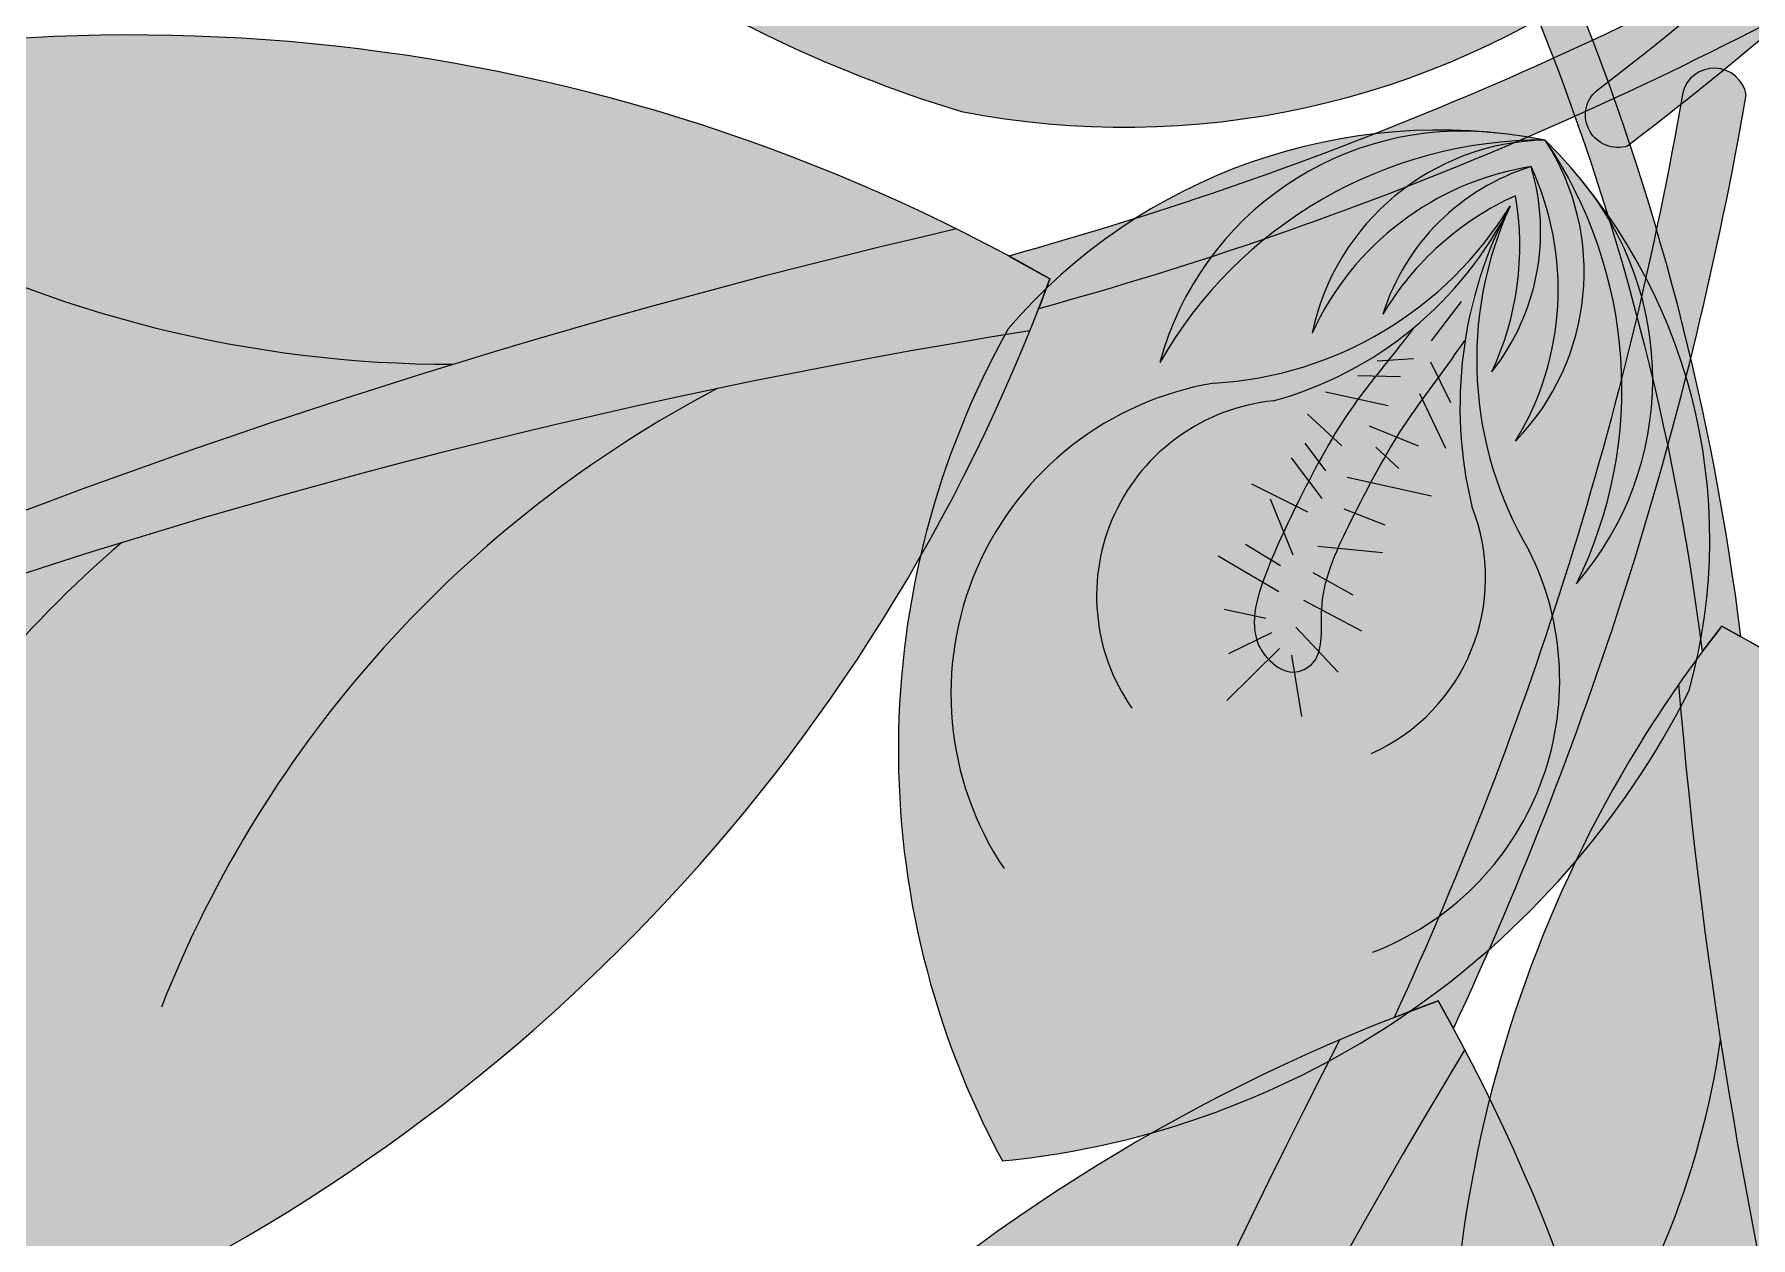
# Model space of a CAD drawing. Header units: inches. Extents: x 9636 to 21597, y -10243 to 557.
# Drawn here: x 14799.04 to 14806.45, y -8234.14 to -8228.94 of the extents above; entities that cross this region are included whole.
import ezdxf

# ---------------------------------------------------------------- set-up
doc = ezdxf.new("R2010")
doc.units = ezdxf.units.IN
doc.header["$MEASUREMENT"] = 0
doc.layers.add('MESA', color=7, linetype='Continuous')

# ---------------------------------------------------------------- blocks, each defined once
blk = doc.blocks.new('FF')
at = {"layer": 'MESA', "ltscale": 0.8}
h = blk.add_hatch(color=35, dxfattribs=at)
h.dxf.hatch_style = 1
h.set_gradient(color1=(179, 116, 77), color2=(114, 74, 49), one_color=1, tint=0.3199999928474426, name='CURVED')
h.paths.add_polyline_path([(14807.36469426888, -8227.807743299156), (14807.51522857317, -8228.031269418409, -0.03310768506175343), (14805.92097631016, -8229.426271611102, -0.8090823413515376), (14805.78540747748, -8229.187810695797, 0.032777259300629)])
h.paths.add_polyline_path([(14808.91139672771, -8226.438038148324, -0.03310768506174779), (14807.51522857317, -8228.031269418409), (14807.36469426888, -8227.807743299156, 0.03277725930060161), (14808.7500793664, -8226.233119242326), (14808.77457313365, -8226.434711683787)])
h = blk.add_hatch(color=35, dxfattribs=at)
h.dxf.hatch_style = 1
h.set_gradient(color1=(179, 116, 77), color2=(114, 74, 49), one_color=1, tint=0.3199999928474426, name='CURVED')
h.paths.add_polyline_path([(14806.36554869593, -8228.09246934488), (14806.21447608539, -8228.315631996544, 0.03310768506175343), (14807.80536147829, -8229.714472610192, 0.8090823413515376), (14807.9415046566, -8229.47633913602, -0.032777259300629)])
h.paths.add_polyline_path([(14804.82215199808, -8226.719040304331, 0.03310768506174779), (14806.21447608539, -8228.315631996544), (14806.36554869593, -8228.09246934488, -0.03277725930060161), (14804.98396278715, -8226.514510801242), (14804.95898321218, -8226.716043622198)])
h = blk.add_hatch(color=85, dxfattribs=at)
h.dxf.hatch_style = 1
h.set_gradient(color1=(103, 159, 96), color2=(179, 207, 175), one_color=1, tint=0.75, name='INVCURVED')
h.paths.add_polyline_path([(14803.04347423379, -8229.277811181064, 0.1995123331975758), (14805.80064126292, -8228.715348880061, 0.0967495278531692), (14800.88290814829, -8227.509541988507, -0.08665420676483183), (14805.792989494, -8228.46693371336, 0.1924888780828612), (14803.66713478949, -8226.766764257236, 0.1586077411667837), (14800.09638774874, -8227.212881164458, 0.1586077411660197)])
h = blk.add_hatch(color=35, dxfattribs=at)
h.dxf.hatch_style = 1
h.set_gradient(color1=(179, 116, 77), color2=(114, 74, 49), one_color=1, tint=0.3199999928474426, name='CURVED')
h.paths.add_polyline_path([(14805.22788925757, -8229.210829364398), (14805.37834581523, -8229.434407822693, 0.03310768506175343), (14807.27070334969, -8228.48222382918, 0.8090823413515376), (14807.10077845481, -8228.266891419584, -0.032777259300629)])
h.paths.add_polyline_path([(14803.37686142115, -8230.12847670688, 0.03310768506174779), (14805.37834581523, -8229.434407822693), (14805.22788925757, -8229.210829364398, -0.03277725930060161), (14803.24770198926, -8229.90190907846), (14803.42526266036, -8230.00045685959)])
h = blk.add_hatch(color=35, dxfattribs=at)
h.dxf.hatch_style = 1
h.set_gradient(color1=(179, 116, 77), color2=(114, 74, 49), one_color=1, tint=0.3199999928474426, name='CURVED')
h.paths.add_polyline_path([(14805.96938227383, -8230.196514537354), (14806.13646299098, -8230.116436973338, 0.03310768506175343), (14805.67724090861, -8228.734278534086, 0.8090823413515376), (14805.51383026872, -8228.82842117157, -0.032777259300629)])
h.paths.add_polyline_path([(14806.40922752954, -8231.547117363441, 0.03310768506174779), (14806.13646299098, -8230.116436973338), (14805.96938227383, -8230.196514537354, -0.03277725930060161), (14806.2422349829, -8231.612409479083), (14806.3269618972, -8231.501438543695)])
h = blk.add_hatch(color=85, dxfattribs=at)
h.dxf.hatch_style = 1
h.set_gradient(color1=(103, 159, 96), color2=(179, 207, 175), one_color=1, tint=0.75, name='INVCURVED')
h.paths.add_polyline_path([(14799.03943126902, -8234.598250136713, 0.1995123331975758), (14803.33872472064, -8230.224931933095, 0.0967495278531692), (14792.98116048187, -8234.032084184859, -0.08665420676483183), (14803.02247230334, -8229.785195736951, 0.1924888780828612), (14797.10985267982, -8229.29987368132, 0.1586077411667837), (14791.19824007101, -8234.453330527063, 0.1586077411660197)])
h = blk.add_hatch(color=35, dxfattribs=at)
h.dxf.hatch_style = 1
h.set_gradient(color1=(179, 116, 77), color2=(114, 74, 49), one_color=1, tint=0.3199999928474426, name='CURVED')
h.paths.add_polyline_path([(14805.66630240486, -8231.23513309824), (14805.93412431484, -8231.265065142732, 0.03310768506175343), (14806.43243658605, -8229.20609543045, 0.8090823413515376), (14806.15830631191, -8229.196343029542, -0.032777259300629)])
h.paths.add_polyline_path([(14805.168396276, -8233.240244113424, 0.03310768506174779), (14805.93412431484, -8231.265065142732), (14805.66630240486, -8231.23513309824, -0.03277725930060161), (14804.91207428567, -8233.192139161849), (14805.10209731028, -8233.120510206774)])
h = blk.add_hatch(color=7, dxfattribs=at)
h.dxf.hatch_style = 1
h.set_gradient(color1=(237, 238, 238), one_color=1, tint=1)
h.paths.add_polyline_path([(14803.22052667878, -8233.812596407437, 0.2569091805170801), (14806.18621607228, -8231.779539380334, 0.2403030205165218), (14805.74149964502, -8229.599953784382, -0.3583807301859824), (14805.69939124599, -8231.318356836086, 0.2702333190890776), (14805.56427699709, -8229.400883990811, -0.3489770048102109), (14805.43661030236, -8230.701570687843, 0.2509502793129825), (14805.50332127732, -8229.51562279333, -0.2453890551403372), (14805.3336309825, -8230.402615553316, 0.1532458537889449), (14805.43637603286, -8229.641635860498, 0.1518402250092038), (14804.86693915687, -8230.146716420077, 0.00137366511991412), (14804.86331056425, -8230.152754835795, -0.245389055139057), (14805.50332127738, -8229.51562279336, 0.2509502793127925), (14804.55793809189, -8230.234770480052, -0.3489770048638718), (14805.56427699704, -8229.400883990673, 0.2702333191166405), (14803.89974389079, -8230.36228271726, -0.358380731124288), (14805.30011392466, -8229.365464807326, 0.240303021013481), (14803.24507446108, -8230.21703916821, 0.2569091805174252)])
edge = h.paths.add_edge_path(flags=16)
edge.add_arc((14807.03560512083, -8230.551732373506), 1.839283122478438, 151.936270137191, 153.435630822956, ccw=False)
edge.add_arc((14803.9594228547, -8228.963040930565), 1.623254014835311, -28.163507189189488, -26.464591850836314, ccw=False)
edge.add_arc((14807.03560512083, -8230.551732373517), 1.839283122478438, 153.4356308226008, 170.9947034466786)
edge.add_spline(control_points=[(14805.21703728848, -8230.266673933938), (14805.21308934869, -8230.272534607691), (14805.17603187831, -8230.327118511672), (14805.13714938747, -8230.380436242147), (14805.1023741857, -8230.427880359184)], knot_values=[0.2471511740125481, 0.2471511740125481, 0.2471511740125481, 0.2471511740125481, 0.247785628570655, 0.2530743171580143, 0.2530743171580143, 0.2530743171580143, 0.2530743171580143], degree=3, periodic=0)
edge.add_spline(control_points=[(14805.1023741857, -8230.427880359184), (14805.07926138783, -8230.459413354865), (14805.05612315031, -8230.490874563091), (14805.03336974207, -8230.522512640826)], knot_values=[0.2436361292652643, 0.2436361292652643, 0.2436361292652643, 0.2436361292652643, 0.2471511740125481, 0.2471511740125481, 0.2471511740125481, 0.2471511740125481], degree=3, periodic=0)
edge.add_spline(control_points=[(14805.03336974207, -8230.522512640826), (14805.00736385273, -8230.558673216865), (14804.96987477311, -8230.612168060208), (14804.93479559406, -8230.666964387983), (14804.92379443003, -8230.684612351793)], knot_values=[0.2377304945037521, 0.2377304945037521, 0.2377304945037521, 0.2377304945037521, 0.2417479965750198, 0.2436361292652643, 0.2436361292652643, 0.2436361292652643, 0.2436361292652643], degree=3, periodic=0)
edge.add_spline(control_points=[(14804.92379443003, -8230.684612351793), (14804.90682672301, -8230.711831787725), (14804.89036868924, -8230.739357236254), (14804.87430260074, -8230.767172560116)], knot_values=[0.2348183224622999, 0.2348183224622999, 0.2348183224622999, 0.2348183224622999, 0.2377304945037521, 0.2377304945037521, 0.2377304945037521, 0.2377304945037521], degree=3, periodic=0)
edge.add_spline(control_points=[(14804.87430260074, -8230.767172560116), (14804.85285622886, -8230.804302803688), (14804.83210827073, -8230.841949580908), (14804.81177869238, -8230.880074506837)], knot_values=[0.2309309092598198, 0.2309309092598198, 0.2309309092598198, 0.2309309092598198, 0.2348183224622999, 0.2348183224622999, 0.2348183224622999, 0.2348183224622999], degree=3, periodic=0)
edge.add_spline(control_points=[(14804.81177869238, -8230.880074506837), (14804.78845465091, -8230.923815077256), (14804.76568131765, -8230.968185029007), (14804.74303579324, -8231.013126394238)], knot_values=[0.2264708961110354, 0.2264708961110354, 0.2264708961110354, 0.2264708961110354, 0.2309309092598199, 0.2309309092598199, 0.2309309092598199, 0.2309309092598199], degree=3, periodic=0)
edge.add_spline(control_points=[(14804.74303579324, -8231.013126394238), (14804.73768796934, -8231.023739462988), (14804.71261429321, -8231.073715656998), (14804.68757496102, -8231.124377416849), (14804.66975186111, -8231.164705430163)], knot_values=[0.2215260703448321, 0.2215260703448321, 0.2215260703448321, 0.2215260703448321, 0.222579318859487, 0.2264708961110354, 0.2264708961110354, 0.2264708961110354, 0.2264708961110354], degree=3, periodic=0)
edge.add_spline(control_points=[(14804.66975186111, -8231.164705430163), (14804.64979064643, -8231.20987131805), (14804.63219112498, -8231.255610698327), (14804.61956842404, -8231.301969362405)], knot_values=[0.2171676473178, 0.2171676473178, 0.2171676473178, 0.2171676473178, 0.2215260703448321, 0.2215260703448321, 0.2215260703448321, 0.2215260703448321], degree=3, periodic=0)
edge.add_spline(control_points=[(14804.61956842404, -8231.301969362405), (14804.6100135155, -8231.337061122707), (14804.60187944503, -8231.380073991517), (14804.59961457429, -8231.423638604827), (14804.59933894688, -8231.431324214973)], knot_values=[0.2131642620453263, 0.2131642620453263, 0.2131642620453263, 0.2131642620453263, 0.2164634238997696, 0.2171676473178, 0.2171676473178, 0.2171676473178, 0.2171676473178], degree=3, periodic=0)
edge.add_spline(control_points=[(14804.59933894688, -8231.431324214973), (14804.59793215223, -8231.470551355653), (14804.60061737826, -8231.530212522815), (14804.59291610559, -8231.592736322997), (14804.58713737179, -8231.612055395984)], knot_values=[0.2077773224475375, 0.2077773224475375, 0.2077773224475375, 0.2077773224475375, 0.2113716592103856, 0.2131642620453263, 0.2131642620453263, 0.2131642620453263, 0.2131642620453263], degree=3, periodic=0)
edge.add_spline(control_points=[(14804.58713737179, -8231.612055395984), (14804.58214265665, -8231.628753390638), (14804.56145967512, -8231.672335758876), (14804.51156569706, -8231.698128395597), (14804.48044094351, -8231.699656054829)], knot_values=[0.203445163018474, 0.203445163018474, 0.203445163018474, 0.203445163018474, 0.2049945578871382, 0.2077773224475375, 0.2077773224475375, 0.2077773224475375, 0.2077773224475375], degree=3, periodic=0)
edge.add_spline(control_points=[(14804.48044094351, -8231.699656054829), (14804.47855190144, -8231.699748772431), (14804.44011514751, -8231.700509409842), (14804.40109515359, -8231.675479572898), (14804.37188590247, -8231.646689679152), (14804.36943690493, -8231.644177061078)], knot_values=[0.1996944706411438, 0.1996944706411438, 0.1996944706411438, 0.1996944706411438, 0.1998633638435843, 0.2031371852270858, 0.203445163018474, 0.203445163018474, 0.203445163018474, 0.203445163018474], degree=3, periodic=0)
edge.add_spline(control_points=[(14804.36943690493, -8231.644177061078), (14804.35236532341, -8231.626661990676), (14804.33316089619, -8231.600221961602), (14804.32154486809, -8231.56975888188), (14804.3189236171, -8231.561351545306)], knot_values=[0.1967564236367511, 0.1967564236367511, 0.1967564236367511, 0.1967564236367511, 0.1989032889930779, 0.1996944706411438, 0.1996944706411438, 0.1996944706411438, 0.1996944706411438], degree=3, periodic=0)
edge.add_spline(control_points=[(14804.3189236171, -8231.561351545306), (14804.31154951465, -8231.537700028792), (14804.30684503965, -8231.502357532392), (14804.30809495721, -8231.467678949448), (14804.30887065203, -8231.457843036604)], knot_values=[0.1936429904609736, 0.1936429904609736, 0.1936429904609736, 0.1936429904609736, 0.1958687424163022, 0.1967564236367511, 0.1967564236367511, 0.1967564236367511, 0.1967564236367511], degree=3, periodic=0)
edge.add_spline(control_points=[(14804.30887065203, -8231.457843036604), (14804.31280954666, -8231.407897332156), (14804.32756077527, -8231.359277299123), (14804.34465249277, -8231.311648176263)], knot_values=[0.1891354409754396, 0.1891354409754396, 0.1891354409754396, 0.1891354409754396, 0.1936429904609736, 0.1936429904609736, 0.1936429904609736, 0.1936429904609736], degree=3, periodic=0)
edge.add_spline(control_points=[(14804.34465249277, -8231.311648176263), (14804.34620664029, -8231.307317266675), (14804.35788893203, -8231.275223679408), (14804.37028683294, -8231.243567835993), (14804.38145440708, -8231.216440260498)], knot_values=[0.1860923947748148, 0.1860923947748148, 0.1860923947748148, 0.1860923947748148, 0.186502265629451, 0.1891354409754396, 0.1891354409754396, 0.1891354409754396, 0.1891354409754396], degree=3, periodic=0)
edge.add_spline(control_points=[(14804.38145440708, -8231.216440260498), (14804.39846002589, -8231.175131270544), (14804.41648490228, -8231.134435635488), (14804.43518913718, -8231.094130005977)], knot_values=[0.1820826809719926, 0.1820826809719926, 0.1820826809719926, 0.1820826809719926, 0.1860923947748149, 0.1860923947748149, 0.1860923947748149, 0.1860923947748149], degree=3, periodic=0)
edge.add_spline(control_points=[(14804.43518913718, -8231.094130005977), (14804.4524096117, -8231.057021721686), (14804.47020593621, -8231.020244020852), (14804.48831285454, -8230.983622602336)], knot_values=[0.1783910477803653, 0.1783910477803653, 0.1783910477803653, 0.1783910477803653, 0.1820826809719925, 0.1820826809719925, 0.1820826809719925, 0.1820826809719925], degree=3, periodic=0)
edge.add_spline(control_points=[(14804.48831285454, -8230.983622602336), (14804.49379176386, -8230.972541454923), (14804.51208943043, -8230.935772875657), (14804.53061988355, -8230.899108941436), (14804.54378174385, -8230.873577841394)], knot_values=[0.1746797876871894, 0.1746797876871894, 0.1746797876871894, 0.1746797876871894, 0.175796826109966, 0.1783910477803653, 0.1783910477803653, 0.1783910477803653, 0.1783910477803653], degree=3, periodic=0)
edge.add_spline(control_points=[(14804.54378174385, -8230.873577841394), (14804.55806593117, -8230.845869674997), (14804.57259606902, -8230.818276336551), (14804.58749368727, -8230.790857086617)], knot_values=[0.171864353741853, 0.171864353741853, 0.171864353741853, 0.171864353741853, 0.1746797876871893, 0.1746797876871893, 0.1746797876871893, 0.1746797876871893], degree=3, periodic=0)
edge.add_spline(control_points=[(14804.58749368727, -8230.790857086617), (14804.6065668277, -8230.755752736637), (14804.62624231256, -8230.720933738603), (14804.6467751764, -8230.68652445282)], knot_values=[0.1682598066156458, 0.1682598066156458, 0.1682598066156458, 0.1682598066156458, 0.171864353741853, 0.171864353741853, 0.171864353741853, 0.171864353741853], degree=3, periodic=0)
edge.add_spline(control_points=[(14804.6467751764, -8230.68652445282), (14804.67551818644, -8230.638356479054), (14804.71119977774, -8230.582804576141), (14804.75015481009, -8230.528826327396), (14804.75595528746, -8230.520903987068)], knot_values=[0.1623418216133556, 0.1623418216133556, 0.1623418216133556, 0.1623418216133556, 0.1673876610569998, 0.1682598066156458, 0.1682598066156458, 0.1682598066156458, 0.1682598066156458], degree=3, periodic=0)
edge.add_spline(control_points=[(14804.75595528746, -8230.520903987068), (14804.78048503584, -8230.487401052294), (14804.80608055842, -8230.454480137761), (14804.83187214103, -8230.42201775602)], knot_values=[0.1586535887747186, 0.1586535887747186, 0.1586535887747186, 0.1586535887747186, 0.1623418216133555, 0.1623418216133555, 0.1623418216133555, 0.1623418216133555], degree=3, periodic=0)
edge.add_spline(control_points=[(14804.83187214103, -8230.42201775602), (14804.85019701192, -8230.398953294898), (14804.86862085539, -8230.376120304605), (14804.88683173555, -8230.35347449453)], knot_values=[0.1560331062850654, 0.1560331062850654, 0.1560331062850654, 0.1560331062850654, 0.1586535887747186, 0.1586535887747186, 0.1586535887747186, 0.1586535887747186], degree=3, periodic=0)
edge.add_spline(control_points=[(14804.88683173555, -8230.35347449453), (14804.91510668726, -8230.318313690621), (14804.95299578944, -8230.270941917623), (14804.9877538081, -8230.224101862712), (14804.99686351612, -8230.211508179373)], knot_values=[0.1504801710943955, 0.1504801710943955, 0.1504801710943955, 0.1504801710943955, 0.1545488385723417, 0.1560331062850654, 0.1560331062850654, 0.1560331062850654, 0.1560331062850654], degree=3, periodic=0)
edge.add_arc((14803.9594228547, -8228.963040930554), 1.623254014835311, -50.27438561601554, -28.16350718959047)
at = {"layer": 'MESA', "lineweight": 5, "ltscale": 0.8}
h = blk.add_hatch(color=83, dxfattribs=at)
h.dxf.hatch_style = 1
h.set_gradient(color1=(117, 211, 105), one_color=1, tint=1)
h.paths.add_polyline_path([(14805.69939124599, -8231.318356836086, 0.3583807301414101), (14805.74149964515, -8229.599953784551, 0.02724021252780064), (14805.56427699696, -8229.400883990622, -0.27023331912118)])
h.paths.add_polyline_path([(14805.50332127733, -8229.51562279337, -0.2509502793036039), (14805.43661030236, -8230.701570687843, 0.3489770048638718), (14805.56427699698, -8229.400883990642, 0.3489770048564635), (14804.55793809188, -8230.234770480056, -0.2509502793046178)])
h.paths.add_polyline_path([(14805.3336309825, -8230.402615553316, 0.2453890551401661), (14805.50332127732, -8229.51562279333, 0.2453890551330679), (14804.86331056425, -8230.152754835795, -0.1532458537798691), (14805.43637603287, -8229.64163586054, -0.1532458537804744)], flags=17)
h.paths.add_polyline_path([(14805.56427699704, -8229.400883990676, 0.02724021243329556), (14805.30011392084, -8229.365464807055, 0.3583807303279284), (14803.89974389079, -8230.362282717264, -0.2702333191168038)])
at = {"layer": 'MESA', "ltscale": 0.8}
h = blk.add_hatch(color=85, dxfattribs=at)
h.dxf.hatch_style = 1
h.set_gradient(color1=(103, 159, 96), color2=(52, 80, 48), one_color=1, tint=0.25)
h.paths.add_polyline_path([(14792.9811604819, -8234.032084184839, -0.09674952785286056), (14803.33872472065, -8230.224931933097, 0.007527451123012324), (14803.42526266036, -8230.000456859587, 0.01429188129494994), (14803.02247230334, -8229.785195736951, 0.08665420676455064)])
at = {"layer": 'MESA', "lineweight": 5, "ltscale": 0.8}
h = blk.add_hatch(color=95, dxfattribs=at)
h.dxf.hatch_style = 1
h.set_gradient(color1=(68, 182, 53), color2=(121, 213, 109), one_color=1, tint=0.6299999952316284, name='CYLINDER')
edge = h.paths.add_edge_path()
edge.add_spline(control_points=[(14804.30887065203, -8231.457843036604), (14804.30809495721, -8231.467678949448), (14804.30684503965, -8231.502357532392), (14804.31154951465, -8231.537700028792), (14804.3189236171, -8231.561351545306)], knot_values=[0.1936429904609736, 0.1936429904609736, 0.1936429904609736, 0.1936429904609736, 0.1945306716814224, 0.1967564236367511, 0.1967564236367511, 0.1967564236367511, 0.1967564236367511], degree=3, periodic=0)
edge.add_spline(control_points=[(14804.3189236171, -8231.561351545306), (14804.32154486809, -8231.56975888188), (14804.33316089619, -8231.600221961602), (14804.35236532341, -8231.626661990676), (14804.36943690493, -8231.644177061078)], knot_values=[0.1967564236367511, 0.1967564236367511, 0.1967564236367511, 0.1967564236367511, 0.197547605284817, 0.1996944706411439, 0.1996944706411439, 0.1996944706411439, 0.1996944706411439], degree=3, periodic=0)
edge.add_spline(control_points=[(14804.36943690493, -8231.644177061078), (14804.37188590247, -8231.646689679152), (14804.40109515359, -8231.675479572898), (14804.44011514751, -8231.700509409842), (14804.47855190144, -8231.699748772431), (14804.48044094351, -8231.699656054829)], knot_values=[0.1996944706411439, 0.1996944706411439, 0.1996944706411439, 0.1996944706411439, 0.2000024484325321, 0.2032762698160336, 0.2034451630184741, 0.2034451630184741, 0.2034451630184741, 0.2034451630184741], degree=3, periodic=0)
edge.add_spline(control_points=[(14804.48044094351, -8231.699656054829), (14804.51156569706, -8231.698128395597), (14804.56145967512, -8231.672335758876), (14804.58214265665, -8231.628753390638), (14804.58713737179, -8231.612055395984)], knot_values=[0.2034451630184741, 0.2034451630184741, 0.2034451630184741, 0.2034451630184741, 0.2062279275788734, 0.2077773224475375, 0.2077773224475375, 0.2077773224475375, 0.2077773224475375], degree=3, periodic=0)
edge.add_spline(control_points=[(14804.58713737179, -8231.612055395984), (14804.59291610559, -8231.592736322997), (14804.60061737826, -8231.530212522815), (14804.59793215223, -8231.470551355653), (14804.59933894688, -8231.431324214973)], knot_values=[0.2077773224475375, 0.2077773224475375, 0.2077773224475375, 0.2077773224475375, 0.2095699252824783, 0.2131642620453263, 0.2131642620453263, 0.2131642620453263, 0.2131642620453263], degree=3, periodic=0)
edge.add_spline(control_points=[(14804.59933894688, -8231.431324214973), (14804.59961457429, -8231.423638604827), (14804.60187944503, -8231.380073991517), (14804.6100135155, -8231.337061122707), (14804.61956842404, -8231.301969362405)], knot_values=[0.2131642620453263, 0.2131642620453263, 0.2131642620453263, 0.2131642620453263, 0.2138684854633567, 0.2171676473178, 0.2171676473178, 0.2171676473178, 0.2171676473178], degree=3, periodic=0)
edge.add_spline(control_points=[(14804.61956842404, -8231.301969362405), (14804.63219112498, -8231.255610698327), (14804.64979064643, -8231.20987131805), (14804.66975186111, -8231.164705430163)], knot_values=[0.2171676473178, 0.2171676473178, 0.2171676473178, 0.2171676473178, 0.2215260703448321, 0.2215260703448321, 0.2215260703448321, 0.2215260703448321], degree=3, periodic=0)
edge.add_spline(control_points=[(14804.66975186111, -8231.164705430163), (14804.68757496102, -8231.124377416849), (14804.71261429321, -8231.073715656998), (14804.73768796934, -8231.023739462988), (14804.74303579324, -8231.013126394238)], knot_values=[0.2215260703448321, 0.2215260703448321, 0.2215260703448321, 0.2215260703448321, 0.2254176475963806, 0.2264708961110354, 0.2264708961110354, 0.2264708961110354, 0.2264708961110354], degree=3, periodic=0)
edge.add_spline(control_points=[(14804.74303579324, -8231.013126394238), (14804.76568131765, -8230.968185029007), (14804.78845465091, -8230.923815077256), (14804.81177869238, -8230.880074506837)], knot_values=[0.2264708961110354, 0.2264708961110354, 0.2264708961110354, 0.2264708961110354, 0.2309309092598199, 0.2309309092598199, 0.2309309092598199, 0.2309309092598199], degree=3, periodic=0)
edge.add_spline(control_points=[(14804.81177869238, -8230.880074506837), (14804.83210827073, -8230.841949580908), (14804.85285622886, -8230.804302803688), (14804.87430260074, -8230.767172560116)], knot_values=[0.2309309092598199, 0.2309309092598199, 0.2309309092598199, 0.2309309092598199, 0.2348183224622999, 0.2348183224622999, 0.2348183224622999, 0.2348183224622999], degree=3, periodic=0)
edge.add_spline(control_points=[(14804.87430260074, -8230.767172560116), (14804.89036868924, -8230.739357236254), (14804.90682672301, -8230.711831787725), (14804.92379443003, -8230.684612351793)], knot_values=[0.2348183224622999, 0.2348183224622999, 0.2348183224622999, 0.2348183224622999, 0.2377304945037521, 0.2377304945037521, 0.2377304945037521, 0.2377304945037521], degree=3, periodic=0)
edge.add_spline(control_points=[(14804.92379443003, -8230.684612351793), (14804.93479559406, -8230.666964387983), (14804.96987477311, -8230.612168060208), (14805.00736385273, -8230.558673216865), (14805.03336974207, -8230.522512640826)], knot_values=[0.2377304945037521, 0.2377304945037521, 0.2377304945037521, 0.2377304945037521, 0.2396186271939966, 0.2436361292652643, 0.2436361292652643, 0.2436361292652643, 0.2436361292652643], degree=3, periodic=0)
edge.add_spline(control_points=[(14805.03336974207, -8230.522512640826), (14805.05612315031, -8230.490874563091), (14805.07926138783, -8230.459413354865), (14805.1023741857, -8230.427880359184)], knot_values=[0.2436361292652643, 0.2436361292652643, 0.2436361292652643, 0.2436361292652643, 0.2471511740125481, 0.2471511740125481, 0.2471511740125481, 0.2471511740125481], degree=3, periodic=0)
edge.add_spline(control_points=[(14805.1023741857, -8230.427880359184), (14805.13714938747, -8230.380436242147), (14805.17603187831, -8230.327118511672), (14805.21308934869, -8230.272534607691), (14805.21703728848, -8230.266673933938)], knot_values=[0.2471511740125481, 0.2471511740125481, 0.2471511740125481, 0.2471511740125481, 0.2524398625999075, 0.2530743171580144, 0.2530743171580144, 0.2530743171580144, 0.2530743171580144], degree=3, periodic=0)
edge.add_arc((14806.82545513529, -8230.485638832433), 1.623254014835311, 153.535408142345, 172.2475924804058, ccw=False)
edge.add_arc((14803.9594228547, -8228.963040930554), 1.623254014835311, -50.27438561631351, -29.494926080906623, ccw=False)
edge.add_spline(control_points=[(14804.99686351612, -8230.211508179373), (14804.9877538081, -8230.224101862712), (14804.95299578944, -8230.270941917623), (14804.91510668726, -8230.318313690621), (14804.88683173555, -8230.35347449453)], knot_values=[0.1504801710943955, 0.1504801710943955, 0.1504801710943955, 0.1504801710943955, 0.1519644388071193, 0.1560331062850654, 0.1560331062850654, 0.1560331062850654, 0.1560331062850654], degree=3, periodic=0)
edge.add_spline(control_points=[(14804.88683173555, -8230.35347449453), (14804.86862085539, -8230.376120304605), (14804.85019701192, -8230.398953294898), (14804.83187214103, -8230.42201775602)], knot_values=[0.1560331062850654, 0.1560331062850654, 0.1560331062850654, 0.1560331062850654, 0.1586535887747186, 0.1586535887747186, 0.1586535887747186, 0.1586535887747186], degree=3, periodic=0)
edge.add_spline(control_points=[(14804.83187214103, -8230.42201775602), (14804.80608055842, -8230.454480137761), (14804.78048503584, -8230.487401052294), (14804.75595528746, -8230.520903987068)], knot_values=[0.1586535887747186, 0.1586535887747186, 0.1586535887747186, 0.1586535887747186, 0.1623418216133556, 0.1623418216133556, 0.1623418216133556, 0.1623418216133556], degree=3, periodic=0)
edge.add_spline(control_points=[(14804.75595528746, -8230.520903987068), (14804.75015481009, -8230.528826327396), (14804.71119977774, -8230.582804576141), (14804.67551818644, -8230.638356479054), (14804.6467751764, -8230.68652445282)], knot_values=[0.1623418216133556, 0.1623418216133556, 0.1623418216133556, 0.1623418216133556, 0.1632139671720015, 0.1682598066156458, 0.1682598066156458, 0.1682598066156458, 0.1682598066156458], degree=3, periodic=0)
edge.add_spline(control_points=[(14804.6467751764, -8230.68652445282), (14804.62624231256, -8230.720933738603), (14804.6065668277, -8230.755752736637), (14804.58749368727, -8230.790857086617)], knot_values=[0.1682598066156458, 0.1682598066156458, 0.1682598066156458, 0.1682598066156458, 0.171864353741853, 0.171864353741853, 0.171864353741853, 0.171864353741853], degree=3, periodic=0)
edge.add_spline(control_points=[(14804.58749368727, -8230.790857086617), (14804.57259606902, -8230.818276336551), (14804.55806593117, -8230.845869674997), (14804.54378174385, -8230.873577841394)], knot_values=[0.171864353741853, 0.171864353741853, 0.171864353741853, 0.171864353741853, 0.1746797876871894, 0.1746797876871894, 0.1746797876871894, 0.1746797876871894], degree=3, periodic=0)
edge.add_spline(control_points=[(14804.54378174385, -8230.873577841394), (14804.53061988355, -8230.899108941436), (14804.51208943043, -8230.935772875657), (14804.49379176386, -8230.972541454923), (14804.48831285454, -8230.983622602336)], knot_values=[0.1746797876871894, 0.1746797876871894, 0.1746797876871894, 0.1746797876871894, 0.1772740093575887, 0.1783910477803653, 0.1783910477803653, 0.1783910477803653, 0.1783910477803653], degree=3, periodic=0)
edge.add_spline(control_points=[(14804.48831285454, -8230.983622602336), (14804.47020593621, -8231.020244020852), (14804.4524096117, -8231.057021721686), (14804.43518913718, -8231.094130005977)], knot_values=[0.1783910477803653, 0.1783910477803653, 0.1783910477803653, 0.1783910477803653, 0.1820826809719925, 0.1820826809719925, 0.1820826809719925, 0.1820826809719925], degree=3, periodic=0)
edge.add_spline(control_points=[(14804.43518913718, -8231.094130005977), (14804.41648490228, -8231.134435635488), (14804.39846002589, -8231.175131270544), (14804.38145440708, -8231.216440260498)], knot_values=[0.1820826809719925, 0.1820826809719925, 0.1820826809719925, 0.1820826809719925, 0.1860923947748148, 0.1860923947748148, 0.1860923947748148, 0.1860923947748148], degree=3, periodic=0)
edge.add_spline(control_points=[(14804.38145440708, -8231.216440260498), (14804.37028683294, -8231.243567835993), (14804.35788893203, -8231.275223679408), (14804.34620664029, -8231.307317266675), (14804.34465249277, -8231.311648176263)], knot_values=[0.1860923947748148, 0.1860923947748148, 0.1860923947748148, 0.1860923947748148, 0.1887255701208035, 0.1891354409754396, 0.1891354409754396, 0.1891354409754396, 0.1891354409754396], degree=3, periodic=0)
edge.add_spline(control_points=[(14804.34465249277, -8231.311648176263), (14804.32756077527, -8231.359277299123), (14804.31280954666, -8231.407897332156), (14804.30887065203, -8231.457843036604)], knot_values=[0.1891354409754396, 0.1891354409754396, 0.1891354409754396, 0.1891354409754396, 0.1936429904609736, 0.1936429904609736, 0.1936429904609736, 0.1936429904609736], degree=3, periodic=0)
at = {"layer": 'MESA', "ltscale": 0.8}
h = blk.add_hatch(color=85, dxfattribs=at)
h.dxf.hatch_style = 1
h.set_gradient(color1=(103, 159, 96), color2=(52, 80, 48), one_color=1, tint=0.25)
h.paths.add_polyline_path([(14808.02910362248, -8239.007812744961, -0.09674952785286056), (14806.47104342435, -8231.582669153719, 0.007527451123012324), (14806.3269618972, -8231.501438543692, 0.01429188129494994), (14806.14040195596, -8231.75399830241, 0.08665420676455064)])
h = blk.add_hatch(color=85, dxfattribs=at)
h.dxf.hatch_style = 1
h.set_gradient(color1=(103, 159, 96), color2=(179, 207, 175), one_color=1, tint=0.75, name='INVCURVED')
h.paths.add_polyline_path([(14809.01776412689, -8234.942989287623, 0.1995123331975758), (14806.47104342435, -8231.582669153719, 0.0967495278531692), (14808.02910362249, -8239.007812744983, -0.08665420676483183), (14806.14040195596, -8231.75399830241, 0.1924888780828612), (14805.22124625886, -8235.727794076454, 0.1586077411667837), (14808.13804987149, -8240.262633623772, 0.1586077411660197)])
h = blk.add_hatch(color=85, dxfattribs=at)
h.dxf.hatch_style = 1
h.set_gradient(color1=(103, 159, 96), color2=(52, 80, 48), one_color=1, tint=0.25)
h.paths.add_polyline_path([(14801.418901775, -8243.692518523681, -0.09674952785286056), (14805.21726852186, -8233.33172920606, 0.007527451123012324), (14805.10209731028, -8233.120510206769, 0.01429188129494994), (14804.67735849703, -8233.288362413025, 0.08665420676455064)])
h = blk.add_hatch(color=85, dxfattribs=at)
h.dxf.hatch_style = 1
h.set_gradient(color1=(103, 159, 96), color2=(179, 207, 175), one_color=1, tint=0.75, name='INVCURVED')
h.paths.add_polyline_path([(14805.770273484, -8239.439431049237, 0.1995123331975758), (14805.21726852186, -8233.33172920606, 0.0967495278531692), (14801.418901775, -8243.692518523716, -0.08665420676483183), (14804.67735849703, -8233.288362413025, 0.1924888780828612), (14800.4818654029, -8237.4826974029, 0.1586077411667837), (14800.5865581265, -8245.32452885551, 0.1586077411660197)])
at = {"layer": 'MESA', "lineweight": 9, "ltscale": 0.8}
for p, q in [((14805.07372687453, -8230.26827011244), (14805.20333483645, -8230.098961664982)), ((14804.99626660211, -8230.3462063396), (14804.83929212844, -8230.356631854156)), ((14805.06859698787, -8230.359369769765), (14805.15537101849, -8230.535374304387)), ((14804.94016738608, -8230.424655759367), (14804.75507072639, -8230.420146922374)), ((14804.88679966151, -8230.549038357009), (14804.61494965557, -8230.490584726162)), ((14805.02100034799, -8230.496471088358), (14805.13333043243, -8230.732962041036)), ((14804.68595071421, -8230.722863986342), (14804.53755266221, -8230.585208799284)), ((14804.80422993881, -8230.636386408727), (14805.01644924068, -8230.721984363976)), ((14804.60167699247, -8230.949576472469), (14804.46850052209, -8230.77475678208)), ((14804.61659076322, -8230.830125075834), (14804.52839252385, -8230.711097049834)), ((14804.83283724141, -8230.7284909457), (14804.93167912554, -8230.820697156207)), ((14804.5394501063, -8231.009264075814), (14804.29744304854, -8230.887915795627)), ((14804.7093780519, -8230.857479177233), (14805.07357306322, -8230.937841040995)), ((14804.47585012096, -8231.194936672653), (14804.37829218235, -8230.95307113797)), ((14804.69510819703, -8230.994529469186), (14804.87147936499, -8231.062965227495)), ((14804.41474310741, -8231.352510441015), (14804.15240049071, -8231.199566804906)), ((14804.42163539499, -8231.240826271967), (14804.26975751016, -8231.148650941466)), ((14804.5822092126, -8231.156421988215), (14804.86200672286, -8231.182896928929)), ((14804.5615089877, -8231.26918953897), (14804.73366971965, -8231.366389903837)), ((14804.35818407156, -8231.468345411993), (14804.17859864961, -8231.430098753497)), ((14804.5206380596, -8231.389513867782), (14804.77057323696, -8231.522293522507)), ((14804.48764711055, -8231.505364516353), (14804.66957527927, -8231.700459754979)), ((14804.38264928414, -8231.530249443784), (14804.19671480966, -8231.620997068256)), ((14804.41638006691, -8231.5977071455), (14804.18882818299, -8231.82296501884)), ((14804.46864262862, -8231.627624044097), (14804.51191673047, -8231.891824534017))]:
    blk.add_line(p, q, dxfattribs=at)
at = {"layer": 'MESA', "ltscale": 0.8}
for points in [[(14808.7500793664, -8226.233119242328), (14808.77457313365, -8226.43471168379), (14808.91139672771, -8226.438038148326, -0.06628802967972178), (14805.92097631016, -8229.426271611104, -0.8090823413515378), (14805.78540747748, -8229.1878106958, 0.06562502276091056)], [(14804.98396278715, -8226.514510801242), (14804.95898321219, -8226.7160436222), (14804.82215199808, -8226.719040304331, 0.06628802967972178), (14807.80536147829, -8229.714472610192, 0.8090823413515378), (14807.9415046566, -8229.47633913602, -0.06562502276091056)], [(14809.62180476403, -8229.117563462836), (14809.44657718117, -8229.220202399376), (14809.49793420272, -8229.34706538687, -0.06628802967972178), (14805.56696259342, -8227.7915539891, -0.8090823413515378), (14805.73184820111, -8227.57233890545, 0.06562502276091056)], [(14803.24770198926, -8229.90190907846), (14803.42526266036, -8230.000456859587), (14803.37686142115, -8230.12847670688, 0.06628802967972178), (14807.27070334969, -8228.48222382918, 0.8090823413515378), (14807.10077845481, -8228.266891419584, -0.06562502276091056)], [(14805.8487934778, -8228.569081555275), (14805.89111141913, -8228.652097831431), (14805.83987791764, -8228.688414396343, 0.06628802967972178), (14807.74376244426, -8229.059907858922, 0.8090823413515378), (14807.73428362777, -8228.93440236379, -0.06562502276091056)], [(14806.2422349829, -8231.612409479083), (14806.3269618972, -8231.501438543692), (14806.40922752954, -8231.547117363441, 0.06628802967972178), (14805.67724090861, -8228.734278534086, 0.8090823413515378), (14805.51383026872, -8228.82842117157, -0.06562502276091056)], [(14804.91207428567, -8233.192139161849), (14805.10209731028, -8233.120510206769), (14805.168396276, -8233.240244113424, 0.06628802967972178), (14806.43243658605, -8229.20609543045, 0.8090823413515378), (14806.15830631191, -8229.196343029542, -0.06562502276091056)]]:
    blk.add_lwpolyline(points, format="xyb", close=True, dxfattribs=at)
for centre, radius, start, end in [((14804.74282747823, -8223.716960087026), 5.814711200008178, 216.9573288218645, 253.0072514967306), ((14803.74531588455, -8225.679219292308), 3.666394043824589, 258.9640081790107, 305.8213937951681), ((14799.45919246437, -8236.937176786701), 7.990481596672286, 60.24123382136616, 107.0986194375241), ((14810.16221496319, -8260.660596933263), 31.69016131675633, 103.0204258068332, 122.8306214049578), ((14800.83946280983, -8225.102652859956), 5.266822155525183, 241.7635580835046, 270.116822687936), ((14795.92720087556, -8227.238778815703), 7.990481596672286, 292.9229073647394, 339.7802929808975), ((14807.90550828171, -8258.64184818921), 28.78153299601394, 99.12974242853261, 121.2343025112656), ((14804.37882945424, -8235.036272220166), 5.149423105894036, 117.6519046109229, 158.4927721954775), ((14802.60107438206, -8234.860511496114), 4.897047736877401, 130.5741800556759, 170.4646701155946), ((14810.65066815445, -8234.890442046659), 5.493612704050534, 141.9099740510106, 188.7673596671673), ((14803.7013429228, -8236.326985719232), 5.493612704050534, 14.59164759438553, 61.44903321054196), ((14827.85508284633, -8229.97286023884), 21.78760700426947, 184.6891660364783, 204.4993616346017), ((14807.82527427536, -8240.632640621214), 7.990481596672286, 109.9257808048442, 156.7831664210014), ((14798.14512288642, -8237.050943136164), 7.990481596672286, 342.6074543482173, 29.46483996437313), ((14832.83904333011, -8247.820596640559), 31.69016131675633, 152.7049727903108, 172.5151683884339), ((14802.73756707639, -8232.772551691583), 3.621043456957308, 323.4322983131489, 351.7855629175803), ((14829.83968085027, -8248.235200369862), 28.78153299601394, 148.8142894120112, 170.9188494947433)]:
    blk.add_arc(centre, radius, start, end, dxfattribs=at)
at = {"layer": 'MESA', "lineweight": 9, "ltscale": 0.8}
for centre, radius, start, end in [((14805.10737327155, -8231.805760677618), 2.447895605193939, 79.24255822941812, 139.5326050882531), ((14803.82725940819, -8231.125692035084), 2.447895605193939, 344.5078769730521, 44.79792383188498), ((14804.04223351726, -8228.846324599413), 1.607365752450582, 273.3092459505478, 328.4889403043072), ((14803.9594228547, -8228.963040930554), 1.623254014835659, 285.3905108289702, 333.5354081351266), ((14807.03560512083, -8230.55173237352), 1.839283122480511, 151.9362701487502, 193.5815671544555), ((14806.87581559108, -8230.351683122286), 1.607365752450305, 155.5515417570046, 210.7312361108153), ((14806.50072786596, -8232.037128757303), 3.729880052365993, 150.7924049997683, 208.4252614834531), ((14804.35856516562, -8231.793339540858), 1.360816399643587, 99.45504077445554, 213.7524489033652), ((14804.47435649357, -8231.371344072848), 0.84744614881838, 95.69725892281893, 214.8617043931035), ((14804.47443800027, -8231.291471911827), 0.8323297560484005, 293.9914240255593, 21.70522657208877), ((14804.3683461843, -8231.735694082709), 1.258579028275155, 290.9648328344713, 26.55358689470164), ((14802.85556806961, -8230.10061440066), 3.729880052365993, 275.6152205778507, 333.2480770615362)]:
    blk.add_arc(centre, radius, start, end, dxfattribs=at)
at = {"layer": 'MESA', "color": 62, "lineweight": 5, "ltscale": 0.8}
for centre, radius, start, end in [((14805.20598120305, -8230.71528048851), 1.353093988770961, 83.65523487663862, 164.8776008241844), ((14805.55647537401, -8231.30903393523), 1.908165893264191, 89.76574294737378, 150.2538800127943), ((14805.58573499471, -8230.450950592822), 1.050285825198333, 91.17067013677065, 168.1219214202836), ((14804.68213569743, -8229.970907711411), 1.050285825198333, 315.9185606410212, 32.86981192453261), ((14803.98747047531, -8230.475490090314), 1.908165893264191, 333.7866020485106, 34.27473911393117), ((14805.70193657969, -8230.757688873884), 1.257845851722319, 99.08509220860292, 155.4349971226154), ((14805.79333358629, -8230.446962643387), 0.9754491558091835, 107.2962004425611, 162.4455114356856), ((14804.5692310493, -8229.796650374705), 0.9754491558091835, 321.5949706256201, 16.74428161874267), ((14804.3629122409, -8230.046323666094), 1.257845851722319, 328.6054849386887, 24.9553898527014), ((14804.67567878659, -8230.43355395244), 1.353093988770961, 319.1628812371202, 40.38524718466726), ((14805.96408344901, -8230.810119610358), 1.282119101587323, 114.3047560593877, 149.1549953688833), ((14804.17272173079, -8229.858447288954), 1.282119101587323, 334.8854866924214, 9.735726001915955)]:
    blk.add_arc(centre, radius, start, end, dxfattribs=at)
blk.add_open_spline([(14804.99686351612, -8230.211508179373), (14804.9877538081, -8230.224101862712), (14804.90804793969, -8230.3315138326), (14804.705689568, -8230.563408317328), (14804.51501617979, -8230.923373095586), (14804.36608501367, -8231.236096093013), (14804.29670721077, -8231.455082875807), (14804.31922739592, -8231.58370474197), (14804.37876043116, -8231.661152700844), (14804.46906539064, -8231.719079885954), (14804.58177017393, -8231.663649114096), (14804.60278700881, -8231.539091062701), (14804.58838464924, -8231.327895117443), (14804.74022038985, -8231.013582332364), (14804.93651616903, -8230.637969278381), (14805.12890535717, -8230.396533651932), (14805.21308934869, -8230.272534607691), (14805.21703728848, -8230.266673933938)], degree=3, knots=[0.1504801710943955, 0.1504801710943955, 0.1504801710943955, 0.1504801710943955, 0.1519644388071193, 0.1632139671720015, 0.1772740093575887, 0.1887255701208035, 0.1945306716814224, 0.197547605284817, 0.2000024484325321, 0.2032762698160336, 0.2062279275788734, 0.2095699252824783, 0.2138684854633567, 0.2254176475963806, 0.2396186271939966, 0.2524398625999075, 0.2530743171580144, 0.2530743171580144, 0.2530743171580144, 0.2530743171580144], dxfattribs=at)

msp = doc.modelspace()

# ---------------------------------------------------------------- block references
at = {"color": 18, "true_color": 0x000000}
msp.add_blockref('FF', (0, 0), dxfattribs=at)

doc.saveas('drawing.dxf')
